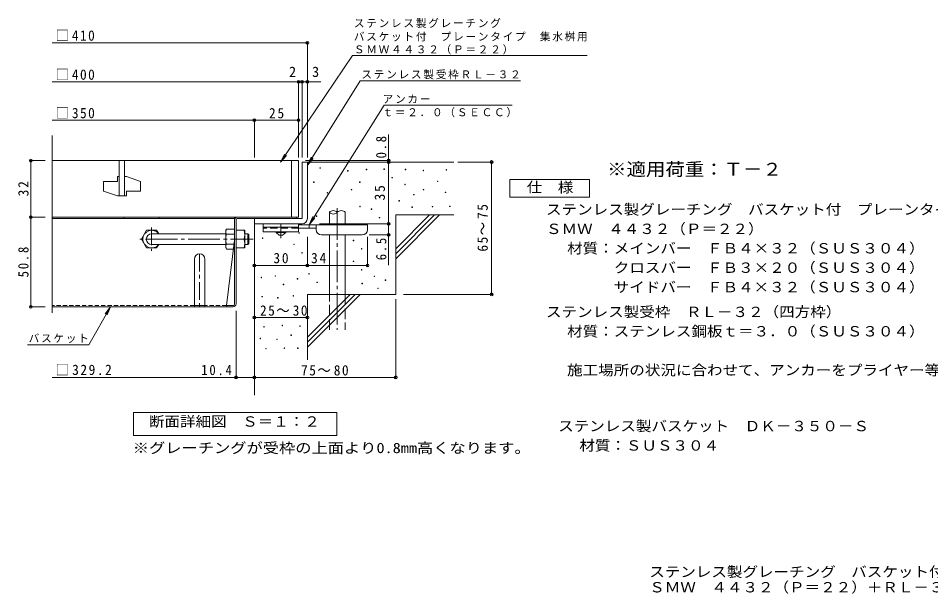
# Model space of a CAD drawing. Units: millimetres on the paper, enlarged 4 times, with parts at other scales. Extents: x -860 to 1063, y -779 to 732.
# Drawn here: x -860 to 173, y -779 to -127 of the extents above; entities that cross this region are included whole.
import ezdxf
from ezdxf.enums import TextEntityAlignment as Align

# ---------------------------------------------------------------- set-up
doc = ezdxf.new("R2010")
doc.units = ezdxf.units.MM
doc.header["$LTSCALE"] = 4
doc.header["$PDMODE"] = 32
doc.header["$PDSIZE"] = 3.2
for name, pattern in [('CHAIN1', [8, 5, -1, 1, -1]), ('CHAIN2', [12, 9, -1, 1, -1]), ('DASHED1', [1.8, 1.2, -0.6]), ('DASHED2', [3, 2, -1]), ('DASHED3', [4, 3, -1])]:
    doc.linetypes.add(name, pattern=pattern)
for name, color, linetype, lineweight in [('D-1_躯体', 3, 'Continuous', 9), ('D-4_その他', 7, 'Continuous', 9), ('D-5_文字', 7, 'Continuous', 9), ('D-6_寸法', 6, 'Continuous', 9), ('D-7_ハッチ', 2, 'Continuous', 9), ('D-8_記号', 2, 'Continuous', 9), ('D-9_0-HOJO', 2, 'Continuous', 9), ('D-B_7-WAKU-T', 2, 'Continuous', 9)]:
    doc.layers.add(name, color=color, linetype=linetype, lineweight=lineweight)
doc.layers.add('F-5_F-5ﾚｲﾔ', color=2, linetype='Continuous')
doc.styles.add('ＭＳ ゴシック', font='')
doc.styles.get('ＭＳ ゴシック').set_extended_font_data('MS Gothic')

msp = doc.modelspace()

# ---------------------------------------------------------------- linework, layer by layer
at = {"layer": 'D-1_躯体'}
for p, q in [((-603.657, -370.841), (-600.257, -370.841)), ((-600.257, -370.841), (-599.257, -371.841)), ((-600.257, -382.841), (-600.257, -370.841)), ((-599.257, -381.841), (-599.257, -371.841)), ((-600.257, -382.841), (-599.257, -381.841)), ((-603.657, -382.841), (-600.257, -382.841))]:
    msp.add_line(p, q, dxfattribs=at)
at = {"layer": 'D-4_その他'}
for p, q in [((-821.917, -154.294), (-532.85, -154.294)), ((-532.85, -284.258), (-532.85, -153.093)), ((-481.563, -168.895), (-563.238, -289.441)), ((-481.563, -168.895), (-216.183, -168.895)), ((-821.917, -198.572), (-542.849, -198.572)), ((-542.849, -284.258), (-542.849, -197.372)), ((-542.849, -198.572), (-540.849, -198.572)), ((-540.849, -198.572), (-517.785, -198.572)), ((-538.849, -284.258), (-538.849, -197.372)), ((-472.923, -197.571), (-532.85, -293.128)), ((-472.923, -197.571), (-291.592, -197.571)), ((-445.829, -224.874), (-530.846, -360.44)), ((-445.829, -224.874), (-300.801, -224.874)), ((-821.917, -242.073), (-592.85, -242.073)), ((-592.85, -284.258), (-592.85, -240.873)), ((-592.85, -242.073), (-542.849, -242.073)), ((-440.864, -289.441), (-440.864, -258.373)), ((-847.278, -287.841), (-829.917, -287.841)), ((-846.078, -287.841), (-846.078, -351.841)), ((-439.664, -287.841), (-534.85, -287.841)), ((-439.664, -289.441), (-526.42, -289.441)), ((-440.864, -359.441), (-440.864, -289.441)), ((-362.438, -289.441), (-322.976, -289.441)), ((-324.176, -439.441), (-324.176, -289.441)), ((-847.278, -351.841), (-829.917, -351.841)), ((-846.078, -351.841), (-846.078, -453.441)), ((-519.246, -359.441), (-439.664, -359.441)), ((-440.864, -359.441), (-440.864, -406.141)), ((-532.846, -407.882), (-532.846, -374.04)), ((-464.846, -407.882), (-464.846, -374.04)), ((-439.664, -372.04), (-462.846, -372.04)), ((-423.955, -439.441), (-322.976, -439.441)), ((-847.278, -453.441), (-829.917, -453.441)), ((-755.672, -453.44), (-759.499, -462.679)), ((-432.849, -444.951), (-432.849, -534.641)), ((-613.657, -534.641), (-613.657, -458.241)), ((-592.85, -465.688), (-532.85, -465.688)), ((-849.75, -496.448), (-780.502, -496.448)), ((-613.657, -533.441), (-821.917, -533.441)), ((-592.85, -533.441), (-613.657, -533.441)), ((-592.85, -533.441), (-432.849, -533.441))]:
    msp.add_line(p, q, dxfattribs=at)
at = {"layer": 'D-4_その他', "color": 3}
for p, q in [((-821.917, -460.227), (-821.917, -259.561)), ((-542.85, -287.841), (-821.917, -287.841)), ((-745.85, -287.841), (-745.85, -327.841)), ((-739.85, -287.841), (-739.85, -327.841)), ((-550.85, -287.841), (-550.85, -351.841)), ((-542.85, -287.841), (-542.85, -351.841)), ((-747.85, -305.841), (-747.85, -311.341)), ((-745.85, -305.841), (-747.85, -305.841)), ((-737.85, -305.841), (-739.85, -305.841)), ((-737.85, -305.841), (-721.85, -311.341)), ((-763.85, -311.341), (-763.85, -322.341)), ((-763.85, -311.341), (-747.85, -311.341)), ((-721.85, -311.341), (-721.85, -322.341)), ((-763.85, -322.341), (-747.85, -327.841)), ((-737.85, -327.841), (-747.85, -327.841)), ((-737.85, -322.341), (-737.85, -327.841)), ((-737.85, -322.341), (-721.85, -322.341)), ((-821.917, -351.841), (-542.85, -351.841)), ((-582.846, -359.441), (-582.846, -368.441)), ((-542.846, -359.441), (-582.846, -359.441)), ((-542.846, -359.441), (-542.846, -368.441)), ((-542.846, -363.441), (-582.846, -363.441)), ((-542.846, -368.441), (-582.846, -368.441))]:
    msp.add_line(p, q, dxfattribs=at)
at = {"layer": 'D-4_その他', "color": 2}
for p, q in [((-538.85, -289.441), (-538.85, -353.441)), ((-538.85, -289.441), (-532.85, -289.441)), ((-532.85, -353.441), (-532.85, -289.441)), ((-592.85, -353.441), (-538.85, -353.441)), ((-592.85, -359.441), (-592.85, -353.441)), ((-592.85, -359.441), (-538.85, -359.441)), ((-568.346, -369.44), (-568.346, -368.441)), ((-568.346, -369.44), (-564.846, -372.44)), ((-568.346, -369.44), (-557.346, -369.44)), ((-560.847, -372.44), (-557.346, -369.44)), ((-557.346, -369.44), (-557.346, -368.441)), ((-564.846, -372.44), (-560.847, -372.44))]:
    msp.add_line(p, q, dxfattribs=at)
at = {"layer": 'D-4_その他', "color": 6}
for p, q in [((-532.85, -289.441), (-366.85, -289.441)), ((-507.933, -360.44), (-507.933, -346.44)), ((-489.933, -360.44), (-489.933, -346.44)), ((-432.85, -387.845), (-394.446, -349.441)), ((-432.85, -349.441), (-366.85, -349.441)), ((-432.85, -393.501), (-388.789, -349.441)), ((-432.85, -349.441), (-432.85, -439.441)), ((-432.85, -399.157), (-383.133, -349.441)), ((-592.85, -359.441), (-592.85, -553.441)), ((-507.933, -439.441), (-507.933, -372.04)), ((-489.933, -439.441), (-489.933, -372.04)), ((-532.85, -439.441), (-432.85, -439.441)), ((-532.85, -487.844), (-484.446, -439.441)), ((-532.85, -493.5), (-478.79, -439.441)), ((-532.85, -499.156), (-473.134, -439.441)), ((-532.85, -439.441), (-532.85, -513.441))]:
    msp.add_line(p, q, dxfattribs=at)
at = {"layer": 'D-4_その他', "color": 6, "linetype": 'CHAIN2'}
msp.add_line((-498.933, -341.54), (-498.933, -479.441), dxfattribs=at)
at = {"layer": 'D-4_その他', "color": 4, "linetype": 'CHAIN1'}
msp.add_line((-562.846, -375.536), (-562.846, -359.441), dxfattribs=at)
at = {"layer": 'D-4_その他', "color": 4}
for p, q in [((-464.846, -360.44), (-542.846, -360.44)), ((-530.846, -364.44), (-530.846, -360.44)), ((-522.846, -366.04), (-522.846, -360.44)), ((-464.846, -366.04), (-464.846, -360.44)), ((-522.836, -364.44), (-542.846, -364.44)), ((-516.846, -372.04), (-470.846, -372.04))]:
    msp.add_line(p, q, dxfattribs=at)
at = {"layer": 'D-4_その他', "color": 3, "linetype": 'DASHED2'}
msp.add_line((-542.846, -364.441), (-582.846, -364.441), dxfattribs=at)
at = {"layer": 'D-4_その他', "color": 6, "linetype": 'DASHED3'}
for p, q in [((-507.933, -479.441), (-507.933, -439.441)), ((-489.933, -439.441), (-489.933, -479.441))]:
    msp.add_line(p, q, dxfattribs=at)
at = {"layer": 'D-4_その他'}
for points in [[(-518.57, -296.506), (-518.57, -295.906), (-517.971, -295.906), (-517.971, -296.506)], [(-487.238, -299.747), (-487.238, -299.147), (-486.639, -299.147), (-486.639, -299.747)], [(-466.17, -298.127), (-466.17, -297.526), (-465.57, -297.526), (-465.57, -298.127)], [(-446.169, -297.908), (-446.169, -297.308), (-445.569, -297.308), (-445.569, -297.908)], [(-422.112, -298.315), (-422.112, -297.715), (-421.512, -297.715), (-421.512, -298.315)], [(-401.809, -299.398), (-401.809, -298.798), (-401.209, -298.798), (-401.209, -299.398)], [(-375.822, -298.586), (-375.822, -297.986), (-375.222, -297.986), (-375.222, -298.586)], [(-437.028, -307.503), (-437.028, -306.902), (-436.428, -306.902), (-436.428, -307.503)], [(-303.424, -329.37), (-303.424, -309.37), (-213.424, -309.37), (-213.424, -329.37)], [(-525.78, -312.63), (-525.78, -312.03), (-525.18, -312.03), (-525.18, -312.63)], [(-500.344, -311.55), (-500.344, -310.949), (-499.744, -310.949), (-499.744, -311.55)], [(-473.815, -312.632), (-473.815, -312.032), (-473.215, -312.032), (-473.215, -312.632)], [(-422.653, -315.098), (-422.653, -314.498), (-422.053, -314.498), (-422.053, -315.098)], [(-385.568, -311.579), (-385.568, -310.979), (-384.968, -310.979), (-384.968, -311.579)], [(-510.61, -324.55), (-510.61, -323.95), (-510.01, -323.95), (-510.01, -324.55)], [(-483.29, -321.024), (-483.29, -320.424), (-482.69, -320.424), (-482.69, -321.024)], [(-412.637, -326.739), (-412.637, -326.138), (-412.037, -326.138), (-412.037, -326.739)], [(-401.539, -321.054), (-401.539, -320.454), (-400.939, -320.454), (-400.939, -321.054)], [(-376.635, -324.031), (-376.635, -323.431), (-376.035, -323.431), (-376.035, -324.031)], [(-473.545, -340.244), (-473.545, -339.644), (-472.945, -339.644), (-472.945, -340.244)], [(-429.216, -333.731), (-429.216, -333.131), (-428.616, -333.131), (-428.616, -333.731)], [(-414.532, -340.815), (-414.532, -340.215), (-413.932, -340.215), (-413.932, -340.815)], [(-391.523, -340.273), (-391.523, -339.673), (-390.923, -339.673), (-390.923, -340.273)], [(-371.762, -340.003), (-371.762, -339.402), (-371.162, -339.402), (-371.162, -340.003)], [(-522.892, -351.067), (-522.892, -350.467), (-522.292, -350.467), (-522.292, -351.067)], [(-460.533, -343.238), (-460.533, -342.638), (-459.933, -342.638), (-459.933, -343.238)], [(-451.393, -352.833), (-451.393, -352.233), (-450.793, -352.233), (-450.793, -352.833)], [(-542.378, -370.11), (-542.378, -369.51), (-541.778, -369.51), (-541.778, -370.11)], [(-583.736, -376.061), (-583.736, -375.46), (-583.136, -375.46), (-583.136, -376.061)], [(-480.817, -378.576), (-480.817, -377.976), (-480.217, -377.976), (-480.217, -378.576)], [(-548.341, -383.036), (-548.341, -382.435), (-547.742, -382.435), (-547.742, -383.036)], [(-539.201, -392.63), (-539.201, -392.03), (-538.601, -392.03), (-538.601, -392.63)], [(-471.677, -388.171), (-471.677, -387.571), (-471.077, -387.571), (-471.077, -388.171)], [(-480.817, -402.242), (-480.817, -401.642), (-480.217, -401.642), (-480.217, -402.242)], [(-471.677, -411.837), (-471.677, -411.237), (-471.077, -411.237), (-471.077, -411.837)], [(-585.311, -420.527), (-585.311, -419.927), (-584.711, -419.927), (-584.711, -420.527)], [(-569.417, -418.829), (-569.417, -418.229), (-568.817, -418.229), (-568.817, -418.829)], [(-544.398, -422.185), (-544.398, -421.585), (-543.798, -421.585), (-543.798, -422.185)], [(-531.269, -416.474), (-531.269, -415.874), (-530.669, -415.874), (-530.669, -416.474)], [(-457.323, -419.318), (-457.323, -418.718), (-456.723, -418.718), (-456.723, -419.318)], [(-444.58, -423.619), (-444.58, -423.019), (-443.98, -423.019), (-443.98, -423.619)], [(-560.277, -428.424), (-560.277, -427.823), (-559.677, -427.823), (-559.677, -428.424)], [(-522.129, -426.069), (-522.129, -425.469), (-521.529, -425.469), (-521.529, -426.069)], [(-471.128, -427.439), (-471.128, -426.839), (-470.528, -426.839), (-470.528, -427.439)], [(-453.223, -432.802), (-453.223, -432.202), (-452.623, -432.202), (-452.623, -432.802)], [(-584.345, -442.297), (-584.345, -441.697), (-583.745, -441.697), (-583.745, -442.297)], [(-566.682, -443.515), (-566.682, -442.915), (-566.082, -442.915), (-566.082, -443.515)], [(-549.019, -441.384), (-549.019, -440.783), (-548.419, -440.783), (-548.419, -441.384)], [(-561.505, -474.882), (-561.505, -474.282), (-560.905, -474.282), (-560.905, -474.882)], [(-541.558, -475.644), (-541.558, -475.044), (-540.958, -475.044), (-540.958, -475.644)], [(-582.213, -476.405), (-582.213, -475.805), (-581.613, -475.805), (-581.613, -476.405)], [(-551.455, -485.998), (-551.455, -485.398), (-550.855, -485.398), (-550.855, -485.998)], [(-586.477, -489.805), (-586.477, -489.205), (-585.877, -489.205), (-585.877, -489.805)], [(-567.595, -490.718), (-567.595, -490.118), (-566.995, -490.118), (-566.995, -490.718)], [(-579.929, -501.225), (-579.929, -500.625), (-579.329, -500.625), (-579.329, -501.225)], [(-559.221, -500.616), (-559.221, -500.016), (-558.621, -500.016), (-558.621, -500.616)], [(-543.994, -500.616), (-543.994, -500.016), (-543.394, -500.016), (-543.394, -500.616)]]:
    msp.add_lwpolyline(points, close=True, dxfattribs=at)
for points in [[(-592.846, -406.682), (-532.846, -406.682), (-464.846, -406.682)], [(-780.502, -496.448), (-755.672, -453.44), (-761.76, -461.374)]]:
    msp.add_lwpolyline(points, dxfattribs=at)
at = {"layer": 'D-4_その他', "color": 2}
msp.add_arc((-538.85, -353.441), 6, 270, 0, dxfattribs=at)
at = {"layer": 'D-4_その他', "color": 4}
for centre, start, end in [((-516.846, -366.04), 180, 270), ((-470.846, -366.04), 270, 0)]:
    msp.add_arc(centre, 6, start, end, dxfattribs=at)
at = {"layer": 'D-4_その他'}
for p in [(-532.85, -154.294), (-542.849, -198.572), (-538.849, -198.572), (-532.85, -198.572), (-592.85, -242.073), (-542.849, -242.073), (-846.078, -287.841), (-440.864, -287.841), (-440.864, -289.441), (-440.864, -289.441), (-324.176, -289.441), (-846.078, -351.841), (-440.864, -359.441), (-440.864, -372.04), (-592.846, -406.682), (-532.846, -406.682), (-464.846, -406.682), (-324.176, -439.441), (-846.078, -453.441), (-592.85, -465.688), (-532.85, -465.688), (-613.657, -533.441), (-592.85, -533.441), (-432.849, -533.441)]:
    msp.add_point(p, dxfattribs=at)
at = {"layer": 'D-5_文字'}
for p, q in [((-563.238, -289.441), (-558.757, -280.501)), ((-563.238, -289.441), (-556.596, -281.965)), ((-532.85, -293.128), (-528.688, -284.035)), ((-532.85, -293.128), (-526.476, -285.422)), ((-530.846, -360.44), (-526.685, -351.347)), ((-530.846, -360.44), (-524.473, -352.734))]:
    msp.add_line(p, q, dxfattribs=at)
msp.add_lwpolyline([(-729.648, -599.223), (-729.648, -573.224), (-499.648, -573.224), (-499.648, -599.223)], close=True, dxfattribs=at)
at = {"layer": 'D-6_寸法'}
for centre, start, end in [((-503.433, -350.502), 42.07146, 137.92854), ((-503.433, -342.378), 222.07146, 317.92854), ((-494.433, -350.502), 42.07146, 137.92854)]:
    msp.add_arc(centre, 6.062, start, end, dxfattribs=at)
at = {"layer": 'D-7_ハッチ'}
for p, q in [((-615.257, -351.841), (-821.917, -351.841)), ((-615.257, -353.441), (-821.917, -353.441)), ((-740.719, -351.841), (-740.719, -353.441)), ((-700.719, -351.841), (-700.719, -353.441)), ((-615.257, -450.507), (-615.257, -351.841)), ((-613.657, -450.241), (-613.657, -354.774)), ((-612.324, -353.441), (-545.25, -353.441)), ((-612.057, -351.841), (-545.25, -351.841)), ((-545.25, -351.841), (-545.25, -353.441)), ((-615.257, -377.841), (-624.481, -451.841)), ((-616.857, -453.441), (-821.917, -453.441)), ((-616.59, -451.841), (-624.481, -451.841))]:
    msp.add_line(p, q, dxfattribs=at)
at = {"layer": 'D-7_ハッチ', "linetype": 'DASHED1'}
for p, q in [((-660.857, -451.841), (-821.917, -451.841)), ((-624.481, -451.841), (-648.857, -451.841))]:
    msp.add_line(p, q, dxfattribs=at)
at = {"layer": 'D-7_ハッチ'}
for centre, radius, start, end in [((-612.057, -355.041), 3.2, 90, 180), ((-612.324, -354.774), 1.333, 90, 180), ((-622.881, -451.841), 1.6, 180, 270), ((-616.857, -450.241), 3.2, 270, 0), ((-616.59, -450.507), 1.333, 270, 0)]:
    msp.add_arc(centre, radius, start, end, dxfattribs=at)
at = {"layer": 'D-8_記号', "linetype": 'CHAIN1'}
for p, q in [((-709.25, -363.648), (-709.25, -390.033)), ((-696.057, -376.841), (-722.443, -376.841)), ((-654.857, -393.441), (-654.857, -453.441))]:
    msp.add_line(p, q, dxfattribs=at)
at = {"layer": 'D-8_記号'}
for p, q in [((-660.857, -399.441), (-660.857, -453.441)), ((-648.857, -399.441), (-648.857, -453.441)), ((-660.857, -451.841), (-648.857, -451.841))]:
    msp.add_line(p, q, dxfattribs=at)
msp.add_arc((-654.857, -399.441), 6, 0, 180, dxfattribs=at)
at = {"layer": 'D-9_0-HOJO'}
for p, q in [((-613.657, -366.841), (-603.657, -366.841)), ((-603.657, -386.841), (-603.657, -366.841)), ((-613.657, -376.841), (-604.523, -376.841)), ((-613.657, -386.841), (-603.657, -386.841))]:
    msp.add_line(p, q, dxfattribs=at)
at = {"layer": 'D-9_0-HOJO', "linetype": 'CHAIN1'}
msp.add_line((-598.284, -376.841), (-604.407, -376.841), dxfattribs=at)
at = {"layer": 'D-9_0-HOJO'}
for centre in [(-618.523, -371.841), (-618.523, -381.841)]:
    msp.add_arc(centre, 14.866, 340.34633, 19.65366, dxfattribs=at)
at = {"layer": 'D-B_7-WAKU-T', "color": 3}
for p, q in [((-709.25, -370.841), (-625.257, -370.841)), ((-709.25, -382.841), (-625.257, -382.841))]:
    msp.add_line(p, q, dxfattribs=at)
at = {"layer": 'D-B_7-WAKU-T'}
for p, q in [((-701.223, -370.825), (-703.523, -366.841)), ((-625.257, -366.841), (-624.391, -365.341)), ((-625.257, -386.841), (-625.257, -366.841)), ((-615.257, -365.341), (-624.391, -365.341)), ((-624.391, -371.114), (-615.257, -371.114)), ((-720.75, -376.841), (-714.976, -386.841)), ((-714.976, -386.841), (-703.523, -386.841)), ((-701.214, -382.841), (-703.523, -386.841)), ((-625.257, -386.841), (-624.391, -388.341)), ((-624.391, -382.567), (-615.257, -382.567)), ((-615.257, -388.341), (-624.391, -388.341))]:
    msp.add_line(p, q, dxfattribs=at)
at = {"layer": 'D-B_7-WAKU-T', "color": 3, "linetype": 'CHAIN2'}
msp.add_line((-715.826, -376.841), (-594.248, -376.841), dxfattribs=at)
at = {"layer": 'D-B_7-WAKU-T'}
msp.add_lwpolyline([(-720.75, -376.841), (-714.976, -366.841), (-703.523, -366.841)], dxfattribs=at)
for centre, radius, start, end in [((-709.25, -376.841), 10, 36.87019, 323.12981), ((-618.693, -368.63), 6.579, 149.99998, 176.07924), ((-619.787, -368.16), 5.47, 180.2103, 212.68507), ((-605.892, -376.841), 19.365, 162.79973, 197.20026), ((-619.787, -385.521), 5.47, 147.31491, 179.78969), ((-618.693, -385.051), 6.579, 183.92075, 210)]:
    msp.add_arc(centre, radius, start, end, dxfattribs=at)
at = {"layer": 'D-B_7-WAKU-T', "color": 3}
msp.add_arc((-709.25, -376.841), 6, 90, 270, dxfattribs=at)

# ---------------------------------------------------------------- texts
at = {"layer": 'D-4_その他', "color": 2, "style": 'ＭＳ ゴシック'}
for s, p in [('2', (-553.586, -196.572)), ('3', (-527.529, -196.572))]:
    msp.add_text(s, height=11.73, dxfattribs=at).set_placement(p, align=Align.BOTTOM_LEFT)
for s, width, p in [('仕\u3000様', 1.1, (-284.424, -327.37)), ('ステンレス製グレーチング\u3000バスケット付\u3000プレーンタイプ\u3000集水桝用', 1.1, (-262.588, -352.538)), ('ＳＭＷ\u3000４４３２（Ｐ＝２２）', 1.1, (-262.588, -374.538)), ('材質：メインバー\u3000ＦＢ４×３２（ＳＵＳ３０４）', 1.1, (-238.703, -396.538)), ('\u3000\u3000\u3000クロスバー\u3000ＦＢ３×２０（ＳＵＳ３０４）', 1.1, (-238.703, -418.539)), ('\u3000\u3000\u3000サイドバー\u3000ＦＢ４×３２（ＳＵＳ３０４）', 1.1, (-238.703, -440.539)), ('ステンレス製受枠\u3000ＲＬ－３２（四方枠）', 1.1, (-262.588, -468.609)), ('材質：ステンレス鋼板ｔ＝３．０（ＳＵＳ３０４）', 1.1, (-238.703, -490.609)), ('施工場所の状況に合わせて、アンカーをプライヤー等で折り曲げてご使用ください。', 1.1, (-238.703, -534.609)), ('ステンレス製バスケット\u3000ＤＫ－３５０－Ｓ', 1.1, (-248.811, -597.995)), ('※グレーチングが受枠の上面より0.8mm高くなります。', 1.15, (-730.597, -622.809)), ('材質：ＳＵＳ３０４', 1.1, (-224.926, -619.995))]:
    msp.add_text(s, height=11.73, dxfattribs=dict(at, width=width)).set_placement(p, align=Align.BOTTOM_LEFT)
at = {"layer": 'D-4_その他', "char_height": 8.798, "attachment_point": 7, "style": 'ＭＳ ゴシック'}
for s, insert in [('\\T1.17;ステンレス製グレーチング', (-480.183, -137.586)), ('\\T1.17;バスケット付\u3000プレーンタイプ\u3000集水桝用', (-480.183, -152.832)), ('\\T1.17;ＳＭＷ４４３２（Ｐ＝２２）', (-480.183, -167.487)), ('\\T1.17;ステンレス製受枠ＲＬ－３２', (-471.676, -195.667)), ('\\T1.17;アンカー', (-447.602, -223.01)), ('\\T1.17;ｔ＝２．０（ＳＥＣＣ）', (-447.839, -238.737)), ('\\T1.17;バスケット', (-848.502, -494.544))]:
    msp.add_mtext(s, dxfattribs=dict(at, insert=insert))
at = {"layer": 'D-4_その他', "color": 2, "char_height": 11.73, "attachment_point": 7, "style": 'ＭＳ ゴシック'}
for s, insert in [('\\T1.21;\\W0.95;□410', (-817.917, -152.273)), ('\\T1.21;\\W0.95;□400', (-817.917, -196.553)), ('\\T1.21;\\W0.95;□350', (-817.917, -240.073)), ('\\T1.27;\\W0.95;25', (-576.349, -240.073)), ('\\T1.27;\\W0.95;30', (-571.346, -404.282)), ('\\T1.27;\\W0.95;34', (-528.7, -404.282)), ('\\T1.22;\\W0.95;25～30', (-586.53, -463.688)), ('\\T1.23;\\W0.95;□329.2', (-817.917, -531.041)), ('\\T1.28;\\W0.9;10.4', (-653.026, -531.041)), ('\\T1.22;\\W0.95;75～80', (-539.997, -531.441))]:
    msp.add_mtext(s, dxfattribs=dict(at, insert=insert))
at = {"layer": 'D-4_その他', "color": 2, "char_height": 11.73, "attachment_point": 7, "rotation": 90, "style": 'ＭＳ ゴシック'}
for s, insert in [('\\T1.27;\\W0.9;0.8', (-443.264, -285.299)), ('\\T1.27;\\W0.95;32', (-848.478, -328.341)), ('\\T1.27;\\W0.95;35', (-444.864, -332.941)), ('\\T1.22;\\W0.95;65～75', (-328.388, -390.94)), ('\\T1.27;\\W0.9;6.5', (-443.264, -400.718)), ('\\T1.28;\\W0.9;50.8', (-848.478, -420.141))]:
    msp.add_mtext(s, dxfattribs=dict(at, insert=insert))
at = {"layer": 'D-5_文字', "color": 3, "style": 'ＭＳ ゴシック', "width": 1.1}
msp.add_text('※適用荷重：Ｔ－２', height=14.66, dxfattribs=at).set_placement((-193.424, -309.37), align=Align.BOTTOM_LEFT)
at = {"layer": 'D-5_文字', "color": 2, "style": 'ＭＳ ゴシック', "width": 1.1}
msp.add_text('断面詳細図\u3000Ｓ＝１：２', height=11.73, dxfattribs=at).set_placement((-712.277, -592.835), align=Align.BOTTOM_LEFT)
at = {"layer": 'F-5_F-5ﾚｲﾔ', "style": 'ＭＳ ゴシック', "width": 1.1}
for s, p in [('ステンレス製グレーチング\u3000バスケット付\u3000プレーンタイプ\u3000集水桝用', (-145.731, -763.143)), ('ＳＭＷ\u3000４４３２（Ｐ＝２２）＋ＲＬ－３２（四方枠）＋ＤＫ－３５０－Ｓ', (-145.731, -780.62))]:
    msp.add_text(s, height=11.73, dxfattribs=at).set_placement(p, align=Align.BOTTOM_LEFT)

doc.saveas('drawing.dxf')
